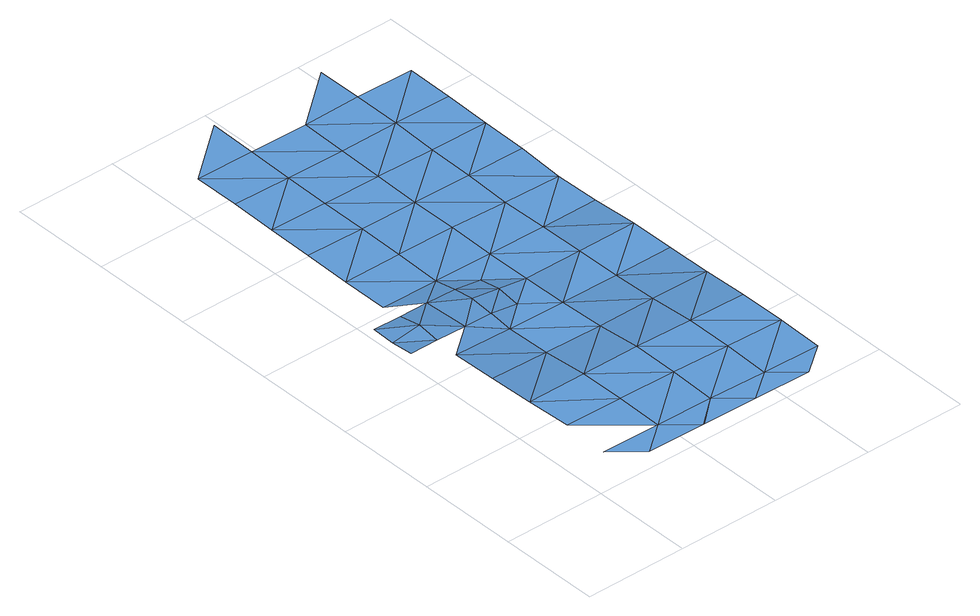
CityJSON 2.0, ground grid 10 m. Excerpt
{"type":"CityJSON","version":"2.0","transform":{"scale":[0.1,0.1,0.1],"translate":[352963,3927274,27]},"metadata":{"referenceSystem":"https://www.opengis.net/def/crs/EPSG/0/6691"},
"CityObjects":{
"waterbody1":{"type":"WaterBody","attributes":{"name":"8","class":"1140","function":"1","WaterBodyRiverFloodingRiskAttribute.description":"4","WaterBodyRiverFloodingRiskAttribute.rankOrg":"1","WaterBodyRiverFloodingRiskAttribute.adminType":"2","WaterBodyRiverFloodingRiskAttribute.scale":"L1"},"geometry":[{"type":"MultiSurface","lod":"1","boundaries":[[[0,1,2]],[[3,4,5]],[[0,6,1]],[[3,1,4]],[[4,7,5]],[[5,8,9]],[[7,8,5]],[[8,10,9]],[[6,11,1]],[[12,4,1]],[[13,11,6]],[[11,12,1]],[[4,12,7]],[[14,10,8]],[[15,10,14]],[[16,11,13]],[[14,17,15]],[[18,19,20]],[[7,21,8]],[[19,18,22]],[[23,24,20]],[[7,12,25]],[[26,19,22]],[[27,17,14]],[[14,8,21]],[[16,28,11]],[[29,23,20]],[[7,25,21]],[[11,30,12]],[[24,23,31]],[[20,19,29]],[[14,32,27]],[[26,33,19]],[[12,30,25]],[[32,14,21]],[[34,28,16]],[[11,28,30]],[[33,35,19]],[[25,36,21]],[[37,38,39]],[[19,40,29]],[[41,27,42]],[[31,23,43]],[[37,31,38]],[[27,32,42]],[[33,41,42]],[[42,35,33]],[[25,30,44]],[[31,43,38]],[[29,45,23]],[[36,25,44]],[[32,21,36]],[[34,46,28]],[[47,30,28]],[[45,43,23]],[[48,42,32]],[[19,35,40]],[[39,38,49]],[[47,44,30]],[[48,35,42]],[[45,29,40]],[[50,38,43]],[[51,32,36]],[[52,39,49]],[[48,32,51]],[[28,46,47]],[[53,36,44]],[[43,45,50]],[[53,51,36]],[[49,38,54]],[[55,35,48]],[[44,47,56]],[[40,35,57]],[[38,50,54]],[[53,44,56]],[[57,35,55]],[[45,40,57]],[[58,48,51]],[[59,49,54]],[[57,60,45]],[[45,61,50]],[[58,55,48]],[[62,51,53]],[[58,51,62]],[[61,63,50]],[[63,59,54]],[[64,57,55]],[[45,60,61]],[[54,50,63]],[[65,64,55]],[[64,60,57]],[[65,55,58]],[[63,66,59]],[[66,67,59]],[[64,68,60]],[[60,69,61]],[[61,69,63]],[[60,68,69]],[[63,70,66]],[[63,69,71]],[[70,63,71]]]}]},
"waterbody2":{"type":"WaterBody","attributes":{"name":"8","class":"1140","function":"1","WaterBodyRiverFloodingRiskAttribute.description":"4","WaterBodyRiverFloodingRiskAttribute.rankOrg":"2","WaterBodyRiverFloodingRiskAttribute.adminType":"2","WaterBodyRiverFloodingRiskAttribute.scale":"L1"},"geometry":[{"type":"MultiSurface","lod":"1","boundaries":[[[33,26,41]],[[17,41,72]],[[17,27,41]],[[73,15,74]],[[15,22,74]],[[72,22,15]],[[22,75,74]],[[75,76,74]],[[77,73,74]],[[17,72,15]],[[26,22,72]],[[74,76,77]],[[77,78,73]],[[41,26,72]]]}]}
},
"vertices":[
[57,5,16],[86,28,16],[29,29,16],[30,75,17],[86,74,17],[30,121,15],[114,4,16],[87,120,16],[88,167,11],[31,168,12],[32,214,10],[142,27,16],[143,73,17],[115,4,16],[89,213,9],[61,236,12],[170,4,15],[89,236,12],[34,306,6],[90,305,6],[34,352,6],[145,166,11],[61,283,10],[92,398,6],[35,399,6],[144,120,16],[90,282,10],[117,236,8],[199,26,15],[91,352,6],[200,72,16],[36,445,6],[145,212,9],[118,282,6],[227,3,15],[147,304,6],[201,165,12],[37,491,6],[93,490,6],[37,537,6],[148,351,6],[118,259,10],[146,258,7],[92,444,6],[201,119,15],[148,397,6],[256,25,15],[257,71,15],[203,257,8],[94,536,6],[149,443,6],[202,211,9],[95,583,6],[258,164,12],[150,489,6],[204,303,6],[257,118,15],[204,350,5],[260,256,9],[151,535,6],[205,396,6],[206,442,6],[259,210,10],[207,488,7],[261,349,4],[260,303,6],[207,535,7],[208,581,6],[262,395,6],[263,441,6],[264,534,7],[263,487,7],
[89,259,14],[32,237,12],[33,260,14],[33,283,10],[5,284,10],[4,260,10],[4,237,12]
]}
